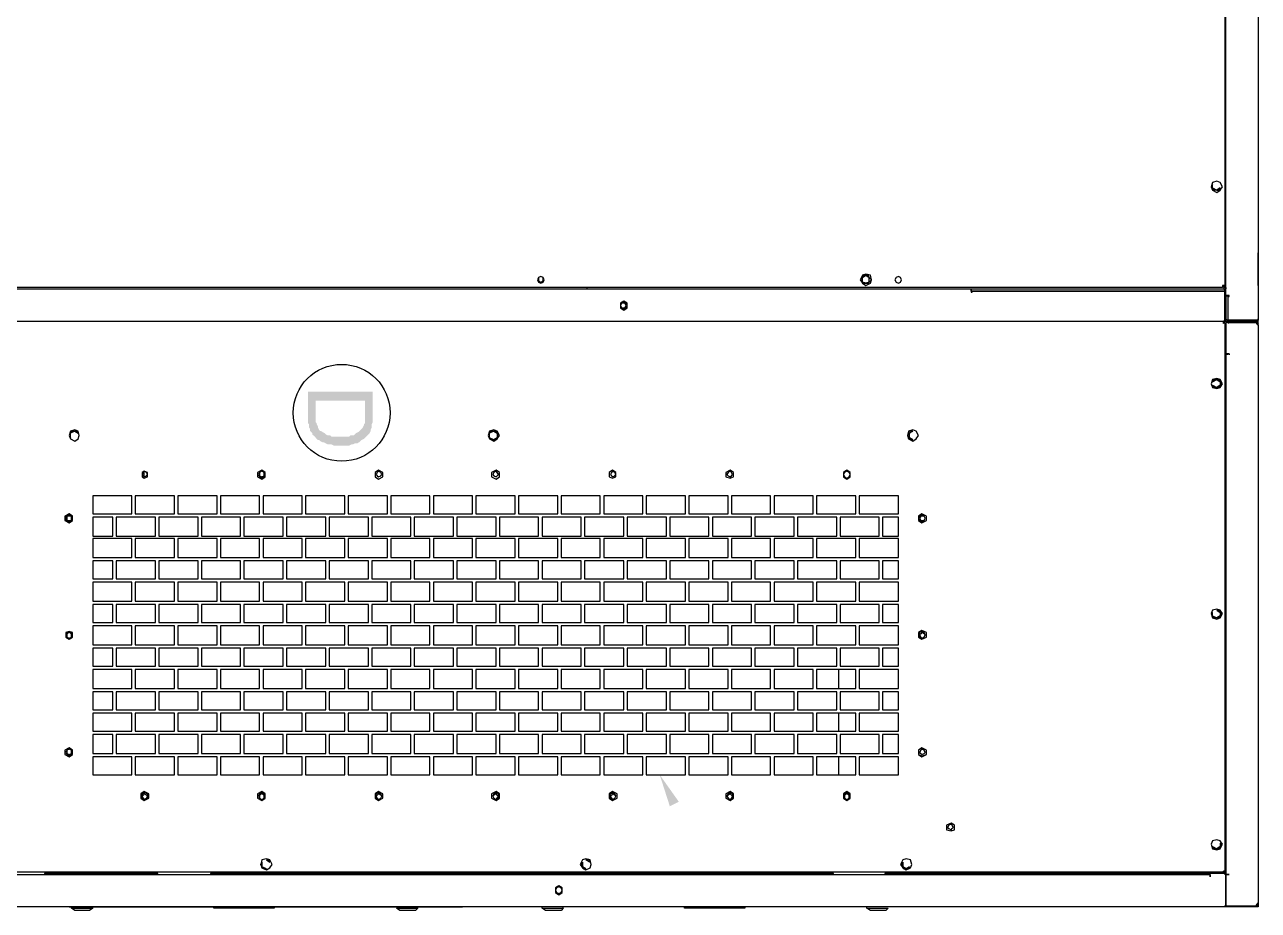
# Model space of a CAD drawing. Header units: millimetres. Extents: x -18489 to 17339, y -1599 to 10961.
# Drawn here: x -14688.5 to -14553.8, y 7994.4 to 8091.2 of the extents above; entities that cross this region are included whole.
import ezdxf

# ---------------------------------------------------------------- set-up
doc = ezdxf.new("R2010")
doc.units = ezdxf.units.MM
doc.layers.add('188K-SM-03-F10-MECH-EQ-Y2257103$0$Micron CUP L10 CDA EQU$0$M-EQPM-AD', color=5, linetype='Continuous')

# ---------------------------------------------------------------- blocks, each defined once
blk = doc.blocks.new('188K-SM-03-F10-MECH-EQ-Y2257103$0$Micron CUP L10 CDA EQU$0$A$C4e6b34ef')
for points in [[(-495.5, 954.8), (-471.1, 954.8), (-471.1, 1025.7), (-505.3, 1025.7), (-506.6, 1024.5), (-510.2, 1024.5), (-511.5, 1023.3), (-513.9, 1023.3), (-515.1, 1022.1), (-516.3, 1020.9), (-517.6, 1020.9), (-518.8, 1019.6), (-521.2, 1017.2), (-480.9, 1017.2), (-480.9, 963.3), (-495.5, 963.3), (-520, 962.1), (-518.8, 960.9), (-517.6, 959.7), (-516.3, 958.4), (-513.9, 957.2), (-512.7, 957.2), (-510.2, 956), (-506.6, 956), (-504.1, 954.8), (-498, 954.8)], [(-520, 962.1), (-495.5, 963.3), (-505.3, 963.3), (-506.6, 964.6), (-507.8, 964.6), (-510.2, 965.8), (-511.5, 967), (-512.7, 968.2), (-513.9, 969.5), (-515.1, 970.7), (-516.3, 973.1), (-516.3, 973.1), (-517.6, 974.4), (-518.8, 975.6), (-518.8, 979.2), (-520, 980.5), (-520, 990.3), (-520, 1000), (-518.8, 1001.3), (-518.8, 1003.7), (-518.8, 1003.7), (-517.6, 1006.2), (-516.3, 1007.4), (-515.1, 1009.8), (-513.9, 1011.1), (-513.9, 1012.3), (-512.7, 1013.5), (-510.2, 1014.7), (-509, 1014.7), (-506.6, 1016), (-505.3, 1016), (-504.1, 1017.2), (-480.9, 1017.2), (-521.2, 1017.2), (-522.5, 1016), (-523.7, 1014.7), (-523.7, 1013.5), (-524.9, 1012.3), (-526.1, 1009.8), (-526.1, 1008.6), (-527.4, 1006.2), (-528.6, 1003.7), (-528.6, 1000), (-529.8, 997.6), (-529.8, 980.5), (-528.6, 978), (-528.6, 976.8), (-527.4, 974.4), (-527.4, 971.9), (-526.1, 969.5), (-524.9, 968.2), (-523.7, 967), (-522.5, 964.6), (-521.2, 963.3)]]:
    blk.add_hatch(color=256).paths.add_polyline_path(points)
for points in [[(-1032.7, 22), (-1033.9, 20.8), (-1032.7, 20.8), (-1032.7, -9.8), (-1033.9, -9.8), (-1033.9, 20.8), (-1033.9, 24.5), (-1033.9, 2117.6), (-1033.9, 2122.5), (-1033.9, 2153), (-1033.9, 2155.5), (-1031.5, 2155.5), (-1033.9, 2153), (-1032.7, 2153), (-1032.7, 2122.5), (-1032.7, 2121.2)], [(-998.4, 2118.8), (-997.2, 2118.8), (-997.2, 1385.5), (-998.4, 1385.5), (-998.4, 40.4), (-999.7, 40.4), (-1000.9, 40.4), (-998.4, 40.4), (-999.7, 40.4)], [(-996, 25.7), (-994.8, 25.7), (-996, 25.7), (-996, 2117.6), (-996, 2118.8), (-996, 2117.6), (-994.8, 2116.3), (-996, 2117.6), (-994.8, 2116.3), (-994.8, 2118.8), (-996, 2118.8), (-395.2, 2118.8), (-396.4, 2117.6), (-396.4, 2116.3), (-395.2, 2117.6), (-395.2, 2118.8)], [(-394, 2117.6), (-395.2, 2117.6), (-396.4, 2116.3), (-395.2, 2117.6), (-394, 2117.6), (-394, 25.7), (-396.4, 25.7), (-395.2, 25.7), (-395.2, 24.5), (-396.4, 25.7), (-395.2, 25.7), (-394, 25.7), (-394, 20.8), (-394, -11), (-396.4, -12.2), (-395.2, -11), (-396.4, -11), (-396.4, -9.8), (-396.4, -11), (-396.4, -12.2), (-394, -12.2)], [(-391.5, 2120), (-391.5, 2118.8), (-361, 2118.8), (-361, 2093.1), (-362.2, 2093.1), (-362.2, 2091.9), (-361, 2091.9), (-358.5, 2091.9), (-358.5, 301.4), (-361, 301.4), (-362.2, 301.4), (-362.2, 300.2), (-361, 300.2), (-361, 24.5), (-391.5, 24.5), (-392.8, 24.5)], [(-354.8, 25.7), (-356.1, 25.7), (-356.1, 24.5), (-354.8, 24.5), (-354.8, 26.9), (-357.3, 26.9), (-357.3, 2116.3), (-354.8, 2116.3), (-354.8, 2118.8)], [(386.6, 2117.6), (389.1, 2117.6), (389.1, 2116.3), (389.1, 2117.6), (389.1, 2118.8), (386.6, 2118.8), (386.6, 2116.3), (387.9, 2116.3), (389.1, 2116.3), (389.1, 26.9), (386.6, 26.9), (386.6, 24.5), (-354.8, 24.5)], [(-998.4, 1189.7), (-997.2, 1189.7), (-997.2, 1313.3), (-998.4, 1313.3)], [(-1033.9, 1286.4), (-1033.9, 858.1), (-1033.9, 856.9)], [(-1035.1, 1260.7), (-1033.9, 1260.7)], [(-564.1, 1204.4), (-557.9, 1204.4)], [(-998.4, 451.9), (-997.2, 451.9), (-997.2, 1132.2), (-998.4, 1132.2)], [(-1033.9, 1062.5), (-1035.1, 1062.5), (-1035.1, 1128.5), (-1033.9, 1128.5)], [(-1035.1, 905.8), (-1033.9, 905.8)], [(-1035.1, 770), (-1033.9, 770)], [(-1035.1, 746.8), (-1033.9, 746.8)], [(-357.3, 721.1), (-358.5, 721.1)], [(-1033.9, 548.6), (-1035.1, 548.6), (-1035.1, 614.6), (-1033.9, 614.6)], [(-889.5, 445.8), (-870, 445.8)], [(-841.8, 445.8), (-822.2, 445.8)], [(-795.3, 445.8), (-774.5, 445.8)], [(-1035.1, 415.2), (-1033.9, 415.2)], [(-998.4, 24.5), (-997.2, 24.5), (-997.2, 395.6), (-998.4, 395.6)], [(-996, 344.2), (-997.2, 344.2), (-998.4, 344.2)], [(-391.5, 24.5), (-361, 24.5), (-361, 25.7), (-361, 301.4), (-358.5, 301.4), (-358.5, 25.7), (-361, 23.2), (1139.1, 23.2), (1139.1, 20.8), (1137.9, 20.8), (1137.9, -9.8)], [(-1032.7, 24.5), (-1031.5, 23.2), (-1032.7, 23.2), (-1033.9, 24.5), (-1031.5, 23.2), (-1032.7, 23.2)], [(-397.7, 23.2), (-500.4, 23.2), (-998.4, 23.2), (-998.4, 20.8), (-998.4, 19.6), (-998.4, 23.2), (-1032.7, 23.2), (-1032.7, -9.8), (-1030.2, -11)], [(-998.4, 22), (-998.4, 23.2), (-501.7, 23.2)], [(-997.2, 24.5), (-997.2, 23.2)], [(-994.8, 25.7), (-996, 25.7), (-996, 24.5), (-994.8, 24.5), (-994.8, 25.7), (-996, 25.7), (-996, 23.2)], [(-395.2, 24.5), (-996, 24.5)], [(-500.4, 23.2), (-429.5, 23.2), (-429.5, 22), (-430.7, 22)], [(-431.9, 24.5), (-431.9, 23.2)], [(-429.5, 19.6), (-430.7, 19.6)], [(-397.7, -11), (-395.2, -9.8), (-395.2, 23.2), (-429.5, 23.2), (-429.5, 24.5)], [(-429.5, 23.2), (-429.5, 19.6), (-429.5, 23.2)], [(-395.2, 20.8), (-396.4, 20.8)], [(-395.2, -9.8), (-395.2, -11), (-394, -11), (-394, -12.2), (-391.5, -12.2), (-392.8, -12.2), (-392.8, 20.8), (-391.5, 20.8), (-365.8, 20.8), (-365.8, 23.2), (-391.5, 23.2), (-392.8, 22), (-394, 20.8), (-395.2, 20.8), (-395.2, -9.8), (-394, -9.8)], [(1139.1, 20.8), (1140.4, 20.8), (1140.4, -9.8), (1141.6, -12.2), (1136.7, -12.2), (-391.5, -12.2), (-392.8, -12.2), (-394, -11), (-394, -9.8), (-392.8, -9.8), (-392.8, 20.8), (-367.1, 20.8), (-367.1, 19.6), (-365.8, 19.6), (-365.8, 20.8), (-365.8, 23.2)], [(-391.5, 23.2), (-361, 23.2)], [(-365.8, 22), (-367.1, 22)], [(-356.1, 25.7), (-354.8, 26.9), (-356.1, 25.7), (-357.3, 25.7), (-357.3, 24.5), (-359.7, 24.5)], [(-357.3, 24.5), (-357.3, 23.2), (-358.5, 23.2)], [(-143.2, 24.5), (-143.2, 23.2)], [(-1031.5, -9.8), (-1031.5, -12.2), (-1030.2, -12.2), (-1030.2, -11), (-1030.2, -12.2), (-1031.5, -12.2), (-1033.9, -12.2), (-1033.9, -11), (-1033.9, -9.8)], [(-1033.9, -11), (-1032.7, -11), (-1032.7, -9.8)], [(-1031.5, -11), (-1033.9, -11), (-1031.5, -12.2), (-1032.7, -12.2), (-1031.5, -12.2), (-1032.7, -12.2)], [(-397.7, -12.2), (-1030.2, -12.2)], [(-397.7, -12.2), (-397.7, -11), (-397.7, -12.2)], [(-392.8, -11), (-392.8, -9.8)]]:
    blk.add_lwpolyline(points)
for points in [[(-1035.1, 1260.7), (-1037.6, 1264.3), (-1037.6, 1280.2), (-1035.1, 1283.9)], [(-1035.1, 1283.9), (-1033.9, 1283.9)], [(-860.2, 1286.4), (-862.6, 1291.3), (-867.5, 1291.3), (-870, 1286.4), (-867.5, 1282.7), (-862.6, 1282.7)], [(-868.7, 1286.4), (-867.5, 1283.9), (-865.1, 1282.7), (-862.6, 1283.9), (-861.4, 1286.4), (-862.6, 1288.8), (-865.1, 1290), (-867.5, 1288.8)], [(-867.5, 1286.4), (-866.3, 1283.9), (-862.6, 1283.9), (-861.4, 1286.4), (-862.6, 1288.8), (-866.3, 1288.8)], [(-739, 1282.7), (-734.1, 1282.7), (-732.9, 1286.4), (-734.1, 1290), (-739, 1290), (-741.5, 1286.4)], [(-740.3, 1286.4), (-739, 1283.9), (-735.4, 1283.9), (-734.1, 1286.4), (-735.4, 1288.8), (-739, 1288.8), (-740.3, 1286.4), (-739, 1283.9), (-736.6, 1282.7), (-734.1, 1283.9), (-732.9, 1286.4), (-734.1, 1288.8), (-736.6, 1290), (-739, 1288.8)], [(-604.4, 1286.4), (-606.9, 1291.3), (-611.8, 1291.3), (-614.2, 1286.4), (-611.8, 1282.7), (-606.9, 1282.7)], [(-611.8, 1282.7), (-606.9, 1282.7), (-604.4, 1286.4), (-606.9, 1290), (-611.8, 1290), (-614.2, 1286.4)], [(-613, 1286.4), (-611.8, 1283.9), (-609.3, 1282.7), (-606.9, 1283.9), (-605.7, 1286.4), (-606.9, 1288.8), (-609.3, 1290), (-611.8, 1288.8)], [(-611.8, 1286.4), (-611.8, 1283.9), (-606.9, 1283.9), (-606.9, 1288.8), (-611.8, 1288.8)], [(-524.9, 1280.2), (-522.5, 1276.6), (-518.8, 1275.4), (-513.9, 1276.6), (-512.7, 1280.2), (-513.9, 1285.1), (-518.8, 1286.4), (-522.5, 1285.1)], [(-513.9, 1283.9), (-513.9, 1280.2), (-516.3, 1285.1), (-518.8, 1286.4), (-521.2, 1285.1), (-516.3, 1285.1)], [(-513.9, 1277.8), (-513.9, 1280.2), (-516.3, 1276.6)], [(-870, 1217.8), (-870, 1260.7), (-889.5, 1260.7), (-889.5, 1217.8)], [(-845.5, 1238.6), (-845.5, 1260.7), (-866.3, 1260.7), (-866.3, 1238.6)], [(-822.2, 1217.8), (-822.2, 1260.7), (-841.8, 1260.7), (-841.8, 1217.8)], [(-799, 1238.6), (-799, 1260.7), (-818.6, 1260.7), (-818.6, 1238.6)], [(-774.5, 1217.8), (-774.5, 1260.7), (-795.3, 1260.7), (-795.3, 1217.8)], [(-751.3, 1238.6), (-751.3, 1260.7), (-770.9, 1260.7), (-770.9, 1238.6)], [(-726.8, 1217.8), (-726.8, 1260.7), (-747.6, 1260.7), (-747.6, 1217.8)], [(-703.6, 1238.6), (-703.6, 1260.7), (-723.1, 1260.7), (-723.1, 1238.6)], [(-679.1, 1217.8), (-679.1, 1260.7), (-699.9, 1260.7), (-699.9, 1217.8)], [(-655.8, 1238.6), (-655.8, 1260.7), (-675.4, 1260.7), (-675.4, 1238.6)], [(-631.4, 1217.8), (-631.4, 1260.7), (-652.2, 1260.7), (-652.2, 1217.8)], [(-608.1, 1238.6), (-608.1, 1260.7), (-628.9, 1260.7), (-628.9, 1238.6)], [(-584.9, 1217.8), (-584.9, 1260.7), (-604.4, 1260.7), (-604.4, 1217.8)], [(-845.5, 1192.2), (-845.5, 1235), (-866.3, 1235), (-866.3, 1192.2)], [(-799, 1192.2), (-799, 1235), (-818.6, 1235), (-818.6, 1192.2)], [(-751.3, 1192.2), (-751.3, 1235), (-770.9, 1235), (-770.9, 1192.2)], [(-703.6, 1192.2), (-703.6, 1235), (-723.1, 1235), (-723.1, 1192.2)], [(-655.8, 1192.2), (-655.8, 1235), (-675.4, 1235), (-675.4, 1192.2)], [(-608.1, 1192.2), (-608.1, 1235), (-628.9, 1235), (-628.9, 1192.2)], [(-870, 1171.3), (-870, 1214.2), (-889.5, 1214.2), (-889.5, 1171.3)], [(-822.2, 1171.3), (-822.2, 1214.2), (-841.8, 1214.2), (-841.8, 1171.3)], [(-774.5, 1171.3), (-774.5, 1214.2), (-795.3, 1214.2), (-795.3, 1171.3)], [(-726.8, 1171.3), (-726.8, 1214.2), (-747.6, 1214.2), (-747.6, 1171.3)], [(-679.1, 1171.3), (-679.1, 1214.2), (-699.9, 1214.2), (-699.9, 1171.3)], [(-631.4, 1171.3), (-631.4, 1214.2), (-652.2, 1214.2), (-652.2, 1171.3)], [(-584.9, 1171.3), (-584.9, 1214.2), (-604.4, 1214.2), (-604.4, 1171.3)], [(-915.2, 1199.5), (-910.3, 1199.5), (-907.9, 1204.4), (-910.3, 1208.1), (-915.2, 1208.1), (-917.7, 1204.4)], [(-916.5, 1204.4), (-915.2, 1201.9), (-912.8, 1200.7), (-911.6, 1201.9), (-910.3, 1204.4), (-911.6, 1205.6), (-912.8, 1206.8), (-915.2, 1205.6), (-916.5, 1204.4), (-915.2, 1200.7), (-910.3, 1200.7), (-909.1, 1204.4), (-910.3, 1206.8), (-915.2, 1206.8)], [(-565.3, 1204.4), (-564.1, 1200.7), (-559.2, 1200.7), (-557.9, 1204.4), (-559.2, 1206.8), (-564.1, 1206.8)], [(-564.1, 1204.4), (-562.8, 1201.9), (-561.6, 1200.7), (-559.2, 1201.9), (-557.9, 1204.4), (-559.2, 1205.6), (-561.6, 1206.8), (-562.8, 1205.6)], [(-845.5, 1145.7), (-845.5, 1188.5), (-866.3, 1188.5), (-866.3, 1145.7)], [(-799, 1145.7), (-799, 1188.5), (-818.6, 1188.5), (-818.6, 1145.7)], [(-751.3, 1145.7), (-751.3, 1188.5), (-770.9, 1188.5), (-770.9, 1145.7)], [(-703.6, 1145.7), (-703.6, 1188.5), (-723.1, 1188.5), (-723.1, 1145.7)], [(-655.8, 1145.7), (-655.8, 1188.5), (-675.4, 1188.5), (-675.4, 1145.7)], [(-608.1, 1145.7), (-608.1, 1188.5), (-628.9, 1188.5), (-628.9, 1145.7)], [(-870, 1124.9), (-870, 1167.7), (-889.5, 1167.7), (-889.5, 1124.9)], [(-822.2, 1124.9), (-822.2, 1167.7), (-841.8, 1167.7), (-841.8, 1124.9)], [(-774.5, 1124.9), (-774.5, 1167.7), (-795.3, 1167.7), (-795.3, 1124.9)], [(-726.8, 1124.9), (-726.8, 1167.7), (-747.6, 1167.7), (-747.6, 1124.9)], [(-679.1, 1124.9), (-679.1, 1167.7), (-699.9, 1167.7), (-699.9, 1124.9)], [(-631.4, 1124.9), (-631.4, 1167.7), (-652.2, 1167.7), (-652.2, 1124.9)], [(-584.9, 1124.9), (-584.9, 1167.7), (-604.4, 1167.7), (-604.4, 1124.9)], [(-845.5, 1099.2), (-845.5, 1142), (-866.3, 1142), (-866.3, 1099.2)], [(-799, 1099.2), (-799, 1142), (-818.6, 1142), (-818.6, 1099.2)], [(-751.3, 1099.2), (-751.3, 1142), (-770.9, 1142), (-770.9, 1099.2)], [(-703.6, 1099.2), (-703.6, 1142), (-723.1, 1142), (-723.1, 1099.2)], [(-655.8, 1099.2), (-655.8, 1142), (-675.4, 1142), (-675.4, 1099.2)], [(-608.1, 1099.2), (-608.1, 1142), (-628.9, 1142), (-628.9, 1099.2)], [(-870, 1078.4), (-870, 1121.2), (-889.5, 1121.2), (-889.5, 1078.4)], [(-822.2, 1078.4), (-822.2, 1121.2), (-841.8, 1121.2), (-841.8, 1078.4)], [(-774.5, 1078.4), (-774.5, 1121.2), (-795.3, 1121.2), (-795.3, 1078.4)], [(-726.8, 1078.4), (-726.8, 1121.2), (-747.6, 1121.2), (-747.6, 1078.4)], [(-679.1, 1078.4), (-679.1, 1121.2), (-699.9, 1121.2), (-699.9, 1078.4)], [(-631.4, 1078.4), (-631.4, 1121.2), (-652.2, 1121.2), (-652.2, 1078.4)], [(-584.9, 1078.4), (-584.9, 1121.2), (-604.4, 1121.2), (-604.4, 1078.4)], [(-845.5, 1052.7), (-845.5, 1095.5), (-866.3, 1095.5), (-866.3, 1052.7)], [(-799, 1052.7), (-799, 1095.5), (-818.6, 1095.5), (-818.6, 1052.7)], [(-751.3, 1052.7), (-751.3, 1095.5), (-770.9, 1095.5), (-770.9, 1052.7)], [(-703.6, 1052.7), (-703.6, 1095.5), (-723.1, 1095.5), (-723.1, 1052.7)], [(-655.8, 1052.7), (-655.8, 1095.5), (-675.4, 1095.5), (-675.4, 1052.7)], [(-608.1, 1052.7), (-608.1, 1095.5), (-628.9, 1095.5), (-628.9, 1052.7)], [(-915.2, 1072.2), (-910.3, 1072.2), (-907.9, 1075.9), (-910.3, 1080.8), (-915.2, 1080.8), (-917.7, 1075.9)], [(-916.5, 1075.9), (-915.2, 1073.5), (-911.6, 1073.5), (-910.3, 1075.9), (-911.6, 1078.4), (-915.2, 1078.4), (-916.5, 1075.9), (-915.2, 1073.5), (-912.8, 1072.2), (-910.3, 1073.5), (-909.1, 1075.9), (-910.3, 1078.4), (-912.8, 1079.6), (-915.2, 1078.4)], [(-564.1, 1072.2), (-559.2, 1072.2), (-556.7, 1075.9), (-559.2, 1080.8), (-564.1, 1080.8), (-566.5, 1075.9)], [(-565.3, 1075.9), (-564.1, 1073.5), (-561.6, 1072.2), (-559.2, 1073.5), (-557.9, 1075.9), (-559.2, 1078.4), (-561.6, 1079.6), (-564.1, 1078.4)], [(-564.1, 1075.9), (-562.8, 1073.5), (-559.2, 1073.5), (-557.9, 1075.9), (-559.2, 1078.4), (-562.8, 1078.4)], [(-993.5, 1071), (-991.1, 1067.3), (-987.4, 1064.9), (-982.5, 1067.3), (-981.3, 1071), (-982.5, 1075.9), (-987.4, 1077.1), (-991.1, 1075.9)], [(-987.4, 1077.1), (-985, 1075.9), (-989.9, 1075.9), (-992.3, 1073.5), (-992.3, 1071), (-989.9, 1075.9)], [(-982.5, 1068.6), (-982.5, 1071), (-985, 1067.3)], [(-870, 1031.9), (-870, 1074.7), (-889.5, 1074.7), (-889.5, 1031.9)], [(-822.2, 1031.9), (-822.2, 1074.7), (-841.8, 1074.7), (-841.8, 1031.9)], [(-774.5, 1031.9), (-774.5, 1074.7), (-795.3, 1074.7), (-795.3, 1031.9)], [(-726.8, 1031.9), (-726.8, 1074.7), (-747.6, 1074.7), (-747.6, 1031.9)], [(-679.1, 1031.9), (-679.1, 1074.7), (-699.9, 1074.7), (-699.9, 1031.9)], [(-631.4, 1031.9), (-631.4, 1074.7), (-652.2, 1074.7), (-652.2, 1031.9)], [(-584.9, 1031.9), (-584.9, 1074.7), (-604.4, 1074.7), (-604.4, 1031.9)], [(-845.5, 1006.2), (-845.5, 1049), (-866.3, 1049), (-866.3, 1006.2)], [(-799, 1006.2), (-799, 1049), (-818.6, 1049), (-818.6, 1006.2)], [(-751.3, 1006.2), (-751.3, 1049), (-770.9, 1049), (-770.9, 1006.2)], [(-703.6, 1006.2), (-703.6, 1049), (-723.1, 1049), (-723.1, 1006.2)], [(-655.8, 1006.2), (-655.8, 1049), (-675.4, 1049), (-675.4, 1006.2)], [(-608.1, 1006.2), (-608.1, 1049), (-628.9, 1049), (-628.9, 1006.2)], [(-870, 985.4), (-870, 1028.2), (-889.5, 1028.2), (-889.5, 985.4)], [(-822.2, 985.4), (-822.2, 1028.2), (-841.8, 1028.2), (-841.8, 985.4)], [(-774.5, 985.4), (-774.5, 1028.2), (-795.3, 1028.2), (-795.3, 985.4)], [(-726.8, 985.4), (-726.8, 1028.2), (-747.6, 1028.2), (-747.6, 985.4)], [(-679.1, 985.4), (-679.1, 1028.2), (-699.9, 1028.2), (-699.9, 985.4)], [(-631.4, 985.4), (-631.4, 1028.2), (-652.2, 1028.2), (-652.2, 985.4)], [(-584.9, 985.4), (-584.9, 1028.2), (-604.4, 1028.2), (-604.4, 985.4)], [(-845.5, 959.7), (-845.5, 1002.5), (-866.3, 1002.5), (-866.3, 959.7)], [(-799, 959.7), (-799, 1002.5), (-818.6, 1002.5), (-818.6, 959.7)], [(-751.3, 959.7), (-751.3, 1002.5), (-770.9, 1002.5), (-770.9, 959.7)], [(-703.6, 959.7), (-703.6, 1002.5), (-723.1, 1002.5), (-723.1, 959.7)], [(-655.8, 959.7), (-655.8, 1002.5), (-675.4, 1002.5), (-675.4, 959.7)], [(-608.1, 959.7), (-608.1, 1002.5), (-628.9, 1002.5), (-628.9, 959.7)], [(-870, 938.9), (-870, 981.7), (-889.5, 981.7), (-889.5, 938.9)], [(-822.2, 938.9), (-822.2, 981.7), (-841.8, 981.7), (-841.8, 938.9)], [(-774.5, 938.9), (-774.5, 981.7), (-795.3, 981.7), (-795.3, 938.9)], [(-726.8, 938.9), (-726.8, 981.7), (-747.6, 981.7), (-747.6, 938.9)], [(-679.1, 938.9), (-679.1, 981.7), (-699.9, 981.7), (-699.9, 938.9)], [(-631.4, 938.9), (-631.4, 981.7), (-652.2, 981.7), (-652.2, 938.9)], [(-584.9, 938.9), (-584.9, 981.7), (-604.4, 981.7), (-604.4, 938.9)], [(-915.2, 943.8), (-910.3, 943.8), (-907.9, 948.7), (-910.3, 952.3), (-915.2, 952.3), (-917.7, 948.7)], [(-916.5, 948.7), (-915.2, 946.2), (-912.8, 945), (-911.6, 946.2), (-910.3, 948.7), (-911.6, 949.9), (-912.8, 951.1), (-915.2, 949.9), (-916.5, 948.7), (-915.2, 946.2), (-912.8, 945), (-910.3, 946.2), (-909.1, 948.7), (-910.3, 951.1), (-912.8, 952.3), (-915.2, 951.1)], [(-845.5, 913.2), (-845.5, 956), (-866.3, 956), (-866.3, 913.2)], [(-799, 913.2), (-799, 956), (-818.6, 956), (-818.6, 913.2)], [(-751.3, 913.2), (-751.3, 956), (-770.9, 956), (-770.9, 913.2)], [(-703.6, 913.2), (-703.6, 956), (-723.1, 956), (-723.1, 913.2)], [(-655.8, 913.2), (-655.8, 956), (-675.4, 956), (-675.4, 913.2)], [(-608.1, 913.2), (-608.1, 956), (-628.9, 956), (-628.9, 913.2)], [(-564.1, 943.8), (-559.2, 943.8), (-556.7, 948.7), (-559.2, 952.3), (-564.1, 952.3), (-566.5, 948.7)], [(-564.1, 948.7), (-562.8, 946.2), (-561.6, 945), (-559.2, 946.2), (-557.9, 948.7), (-559.2, 949.9), (-561.6, 951.1), (-562.8, 949.9)], [(-870, 892.4), (-870, 935.2), (-889.5, 935.2), (-889.5, 892.4)], [(-822.2, 892.4), (-822.2, 935.2), (-841.8, 935.2), (-841.8, 892.4)], [(-774.5, 892.4), (-774.5, 935.2), (-795.3, 935.2), (-795.3, 892.4)], [(-726.8, 892.4), (-726.8, 935.2), (-747.6, 935.2), (-747.6, 892.4)], [(-679.1, 892.4), (-679.1, 935.2), (-699.9, 935.2), (-699.9, 892.4)], [(-631.4, 892.4), (-631.4, 935.2), (-652.2, 935.2), (-652.2, 892.4)], [(-584.9, 892.4), (-584.9, 935.2), (-604.4, 935.2), (-604.4, 892.4)], [(-1035.1, 905.8), (-1037.6, 908.3), (-1037.6, 925.4), (-1035.1, 929.1)], [(-845.5, 866.7), (-845.5, 909.5), (-866.3, 909.5), (-866.3, 866.7)], [(-799, 866.7), (-799, 909.5), (-818.6, 909.5), (-818.6, 866.7)], [(-751.3, 866.7), (-751.3, 909.5), (-770.9, 909.5), (-770.9, 866.7)], [(-703.6, 866.7), (-703.6, 909.5), (-723.1, 909.5), (-723.1, 866.7)], [(-655.8, 866.7), (-655.8, 909.5), (-675.4, 909.5), (-675.4, 866.7)], [(-608.1, 866.7), (-608.1, 909.5), (-628.9, 909.5), (-628.9, 866.7)], [(-870, 845.9), (-870, 888.7), (-889.5, 888.7), (-889.5, 845.9)], [(-822.2, 845.9), (-822.2, 888.7), (-841.8, 888.7), (-841.8, 845.9)], [(-774.5, 845.9), (-774.5, 888.7), (-795.3, 888.7), (-795.3, 845.9)], [(-726.8, 845.9), (-726.8, 888.7), (-747.6, 888.7), (-747.6, 845.9)], [(-679.1, 845.9), (-679.1, 888.7), (-699.9, 888.7), (-699.9, 845.9)], [(-631.4, 845.9), (-631.4, 888.7), (-652.2, 888.7), (-652.2, 845.9)], [(-584.9, 845.9), (-584.9, 888.7), (-604.4, 888.7), (-604.4, 845.9)], [(-845.5, 820.2), (-845.5, 863), (-866.3, 863), (-866.3, 820.2)], [(-799, 820.2), (-799, 863), (-818.6, 863), (-818.6, 820.2)], [(-751.3, 820.2), (-751.3, 863), (-770.9, 863), (-770.9, 820.2)], [(-703.6, 820.2), (-703.6, 863), (-723.1, 863), (-723.1, 820.2)], [(-655.8, 820.2), (-655.8, 863), (-675.4, 863), (-675.4, 820.2)], [(-608.1, 820.2), (-608.1, 863), (-628.9, 863), (-628.9, 820.2)], [(-870, 799.4), (-870, 842.2), (-889.5, 842.2), (-889.5, 799.4)], [(-822.2, 799.4), (-822.2, 842.2), (-841.8, 842.2), (-841.8, 799.4)], [(-774.5, 799.4), (-774.5, 842.2), (-795.3, 842.2), (-795.3, 799.4)], [(-726.8, 799.4), (-726.8, 842.2), (-747.6, 842.2), (-747.6, 799.4)], [(-679.1, 799.4), (-679.1, 842.2), (-699.9, 842.2), (-699.9, 799.4)], [(-631.4, 799.4), (-631.4, 842.2), (-652.2, 842.2), (-652.2, 799.4)], [(-584.9, 799.4), (-584.9, 842.2), (-604.4, 842.2), (-604.4, 799.4)], [(-915.2, 816.5), (-910.3, 816.5), (-907.9, 820.2), (-910.3, 825.1), (-915.2, 825.1), (-917.7, 820.2)], [(-916.5, 820.2), (-915.2, 819), (-912.8, 817.7), (-911.6, 819), (-910.3, 820.2), (-911.6, 822.6), (-912.8, 823.9), (-915.2, 822.6), (-916.5, 820.2), (-915.2, 817.7), (-912.8, 816.5), (-910.3, 817.7), (-909.1, 820.2), (-910.3, 822.6), (-912.8, 823.9), (-915.2, 822.6)], [(-564.1, 816.5), (-559.2, 816.5), (-556.7, 820.2), (-559.2, 825.1), (-564.1, 825.1), (-566.5, 820.2)], [(-564.1, 820.2), (-562.8, 819), (-561.6, 817.7), (-559.2, 819), (-557.9, 820.2), (-559.2, 822.6), (-561.6, 823.9), (-562.8, 822.6)], [(-524.9, 822.6), (-522.5, 819), (-518.8, 816.5), (-513.9, 819), (-512.7, 822.6), (-513.9, 827.5), (-518.8, 828.7), (-522.5, 827.5)], [(-521.2, 827.5), (-523.7, 825.1), (-523.7, 822.6)], [(-523.7, 822.6), (-523.7, 820.2), (-521.2, 819)], [(-513.9, 825.1), (-513.9, 822.6), (-516.3, 827.5), (-518.8, 828.7), (-521.2, 827.5), (-516.3, 827.5)], [(-513.9, 820.2), (-513.9, 822.6), (-516.3, 819)], [(-845.5, 773.7), (-845.5, 816.5), (-866.3, 816.5), (-866.3, 773.7)], [(-799, 773.7), (-799, 816.5), (-818.6, 816.5), (-818.6, 773.7)], [(-751.3, 773.7), (-751.3, 816.5), (-770.9, 816.5), (-770.9, 773.7)], [(-703.6, 773.7), (-703.6, 816.5), (-723.1, 816.5), (-723.1, 773.7)], [(-655.8, 773.7), (-655.8, 816.5), (-675.4, 816.5), (-675.4, 773.7)], [(-608.1, 773.7), (-608.1, 816.5), (-628.9, 816.5), (-628.9, 773.7)], [(-518.8, 817.7), (-516.3, 819), (-521.2, 819)], [(-870, 752.9), (-870, 795.7), (-889.5, 795.7), (-889.5, 752.9)], [(-822.2, 752.9), (-822.2, 795.7), (-841.8, 795.7), (-841.8, 752.9)], [(-774.5, 752.9), (-774.5, 795.7), (-795.3, 795.7), (-795.3, 752.9)], [(-726.8, 752.9), (-726.8, 795.7), (-747.6, 795.7), (-747.6, 752.9)], [(-679.1, 752.9), (-679.1, 795.7), (-699.9, 795.7), (-699.9, 752.9)], [(-631.4, 752.9), (-631.4, 795.7), (-652.2, 795.7), (-652.2, 752.9)], [(-584.9, 752.9), (-584.9, 795.7), (-604.4, 795.7), (-604.4, 752.9)], [(-1035.1, 746.8), (-1037.6, 749.2), (-1037.6, 766.3), (-1035.1, 770)], [(-845.5, 727.2), (-845.5, 770), (-866.3, 770), (-866.3, 727.2)], [(-799, 727.2), (-799, 770), (-818.6, 770), (-818.6, 727.2)], [(-751.3, 727.2), (-751.3, 770), (-770.9, 770), (-770.9, 727.2)], [(-703.6, 727.2), (-703.6, 770), (-723.1, 770), (-723.1, 727.2)], [(-655.8, 727.2), (-655.8, 770), (-675.4, 770), (-675.4, 727.2)], [(-608.1, 727.2), (-608.1, 770), (-628.9, 770), (-628.9, 727.2)], [(-352.4, 771.2), (-351.2, 768.8), (-348.7, 767.6), (-346.3, 768.8), (-345, 771.2), (-346.3, 773.7), (-348.7, 774.9), (-351.2, 773.7)], [(-351.2, 771.2), (-349.9, 768.8), (-346.3, 768.8), (-345, 771.2), (-346.3, 773.7), (-349.9, 773.7)], [(-1018, 748), (-1013.1, 748), (-1010.7, 751.7), (-1013.1, 755.3), (-1018, 755.3), (-1020.5, 751.7)], [(-1019.2, 751.7), (-1018, 749.2), (-1015.6, 748), (-1013.1, 749.2), (-1011.9, 751.7), (-1013.1, 754.1), (-1015.6, 755.3), (-1018, 754.1)], [(-870, 706.4), (-870, 749.2), (-889.5, 749.2), (-889.5, 706.4)], [(-822.2, 706.4), (-822.2, 749.2), (-841.8, 749.2), (-841.8, 706.4)], [(-774.5, 706.4), (-774.5, 749.2), (-795.3, 749.2), (-795.3, 706.4)], [(-726.8, 706.4), (-726.8, 749.2), (-747.6, 749.2), (-747.6, 706.4)], [(-679.1, 706.4), (-679.1, 749.2), (-699.9, 749.2), (-699.9, 706.4)], [(-631.4, 706.4), (-631.4, 749.2), (-652.2, 749.2), (-652.2, 706.4)], [(-584.9, 706.4), (-584.9, 749.2), (-604.4, 749.2), (-604.4, 706.4)], [(-993.5, 722.3), (-991.1, 717.4), (-987.4, 716.2), (-982.5, 717.4), (-981.3, 722.3), (-982.5, 726), (-987.4, 728.4), (-991.1, 726)], [(-987.4, 727.2), (-985, 726), (-989.9, 726), (-992.3, 724.7), (-992.3, 722.3), (-989.9, 726)], [(-982.5, 718.6), (-982.5, 722.3), (-985, 717.4)], [(-845.5, 680.7), (-845.5, 723.5), (-866.3, 723.5), (-866.3, 680.7)], [(-799, 680.7), (-799, 723.5), (-818.6, 723.5), (-818.6, 680.7)], [(-751.3, 680.7), (-751.3, 723.5), (-770.9, 723.5), (-770.9, 680.7)], [(-703.6, 680.7), (-703.6, 723.5), (-723.1, 723.5), (-723.1, 680.7)], [(-655.8, 680.7), (-655.8, 723.5), (-675.4, 723.5), (-675.4, 680.7)], [(-608.1, 680.7), (-608.1, 723.5), (-628.9, 723.5), (-628.9, 680.7)], [(-870, 659.9), (-870, 702.7), (-889.5, 702.7), (-889.5, 659.9)], [(-822.2, 659.9), (-822.2, 702.7), (-841.8, 702.7), (-841.8, 659.9)], [(-774.5, 659.9), (-774.5, 702.7), (-795.3, 702.7), (-795.3, 659.9)], [(-726.8, 659.9), (-726.8, 702.7), (-747.6, 702.7), (-747.6, 659.9)], [(-679.1, 659.9), (-679.1, 702.7), (-699.9, 702.7), (-699.9, 659.9)], [(-631.4, 659.9), (-631.4, 702.7), (-652.2, 702.7), (-652.2, 659.9)], [(-584.9, 659.9), (-584.9, 702.7), (-604.4, 702.7), (-604.4, 659.9)], [(-915.2, 688), (-910.3, 688), (-907.9, 692.9), (-910.3, 696.6), (-915.2, 696.6), (-917.7, 692.9)], [(-916.5, 692.9), (-915.2, 690.5), (-912.8, 689.3), (-911.6, 690.5), (-910.3, 692.9), (-911.6, 694.2), (-912.8, 695.4), (-915.2, 694.2), (-916.5, 692.9), (-915.2, 690.5), (-912.8, 689.3), (-910.3, 690.5), (-909.1, 692.9), (-910.3, 695.4), (-912.8, 696.6), (-915.2, 695.4)], [(-564.1, 689.3), (-559.2, 689.3), (-556.7, 692.9), (-559.2, 696.6), (-564.1, 696.6), (-565.3, 692.9)], [(-564.1, 692.9), (-562.8, 690.5), (-561.6, 689.3), (-559.2, 690.5), (-557.9, 692.9), (-559.2, 694.2), (-561.6, 695.4), (-562.8, 694.2)], [(-845.5, 634.2), (-845.5, 677), (-866.3, 677), (-866.3, 634.2)], [(-799, 634.2), (-799, 677), (-818.6, 677), (-818.6, 634.2)], [(-751.3, 634.2), (-751.3, 677), (-770.9, 677), (-770.9, 634.2)], [(-703.6, 634.2), (-703.6, 677), (-723.1, 677), (-723.1, 634.2)], [(-655.8, 634.2), (-655.8, 677), (-675.4, 677), (-675.4, 634.2)], [(-608.1, 634.2), (-608.1, 677), (-628.9, 677), (-628.9, 634.2)], [(-379.3, 677), (-374.4, 677), (-372, 680.7), (-374.4, 684.4), (-379.3, 684.4), (-381.8, 680.7)], [(-380.5, 680.7), (-379.3, 678.3), (-376.9, 677), (-374.4, 678.3), (-373.2, 680.7), (-374.4, 683.1), (-376.9, 684.4), (-379.3, 683.1)], [(-379.3, 680.7), (-379.3, 679.5), (-376.9, 678.3), (-374.4, 679.5), (-374.4, 683.1), (-376.9, 684.4), (-379.3, 683.1)], [(-870, 613.4), (-870, 656.2), (-889.5, 656.2), (-889.5, 613.4)], [(-822.2, 613.4), (-822.2, 656.2), (-841.8, 656.2), (-841.8, 613.4)], [(-774.5, 613.4), (-774.5, 656.2), (-795.3, 656.2), (-795.3, 613.4)], [(-726.8, 613.4), (-726.8, 656.2), (-747.6, 656.2), (-747.6, 613.4)], [(-679.1, 613.4), (-679.1, 656.2), (-699.9, 656.2), (-699.9, 613.4)], [(-631.4, 613.4), (-631.4, 656.2), (-652.2, 656.2), (-652.2, 613.4)], [(-584.9, 613.4), (-584.9, 656.2), (-604.4, 656.2), (-604.4, 613.4)], [(-845.5, 587.7), (-845.5, 630.5), (-866.3, 630.5), (-866.3, 587.7)], [(-799, 587.7), (-799, 630.5), (-818.6, 630.5), (-818.6, 587.7)], [(-751.3, 587.7), (-751.3, 630.5), (-770.9, 630.5), (-770.9, 587.7)], [(-703.6, 587.7), (-703.6, 630.5), (-723.1, 630.5), (-723.1, 587.7)], [(-655.8, 587.7), (-655.8, 630.5), (-675.4, 630.5), (-675.4, 587.7)], [(-608.1, 587.7), (-608.1, 630.5), (-628.9, 630.5), (-628.9, 587.7)], [(-870, 566.9), (-870, 609.7), (-889.5, 609.7), (-889.5, 566.9)], [(-822.2, 566.9), (-822.2, 609.7), (-841.8, 609.7), (-841.8, 566.9)], [(-774.5, 566.9), (-774.5, 609.7), (-795.3, 609.7), (-795.3, 566.9)], [(-726.8, 566.9), (-726.8, 609.7), (-747.6, 609.7), (-747.6, 566.9)], [(-679.1, 566.9), (-679.1, 609.7), (-699.9, 609.7), (-699.9, 566.9)], [(-631.4, 566.9), (-631.4, 609.7), (-652.2, 609.7), (-652.2, 566.9)], [(-584.9, 566.9), (-584.9, 609.7), (-604.4, 609.7), (-604.4, 566.9)], [(-845.5, 541.2), (-845.5, 584), (-866.3, 584), (-866.3, 541.2)], [(-799, 541.2), (-799, 584), (-818.6, 584), (-818.6, 541.2)], [(-751.3, 541.2), (-751.3, 584), (-770.9, 584), (-770.9, 541.2)], [(-703.6, 541.2), (-703.6, 584), (-723.1, 584), (-723.1, 541.2)], [(-655.8, 541.2), (-655.8, 584), (-675.4, 584), (-675.4, 541.2)], [(-608.1, 541.2), (-608.1, 584), (-628.9, 584), (-628.9, 541.2)], [(-915.2, 560.8), (-910.3, 560.8), (-907.9, 564.5), (-910.3, 569.4), (-915.2, 569.4), (-917.7, 564.5)], [(-916.5, 564.5), (-915.2, 563.2), (-912.8, 562), (-911.6, 563.2), (-910.3, 564.5), (-911.6, 566.9), (-912.8, 568.1), (-915.2, 566.9), (-916.5, 564.5), (-915.2, 562), (-912.8, 560.8), (-910.3, 562), (-909.1, 564.5), (-910.3, 566.9), (-912.8, 568.1), (-915.2, 566.9)], [(-564.1, 560.8), (-559.2, 560.8), (-556.7, 564.5), (-559.2, 569.4), (-564.1, 569.4), (-565.3, 564.5)], [(-564.1, 564.5), (-562.8, 563.2), (-561.6, 562), (-559.2, 563.2), (-557.9, 564.5), (-559.2, 566.9), (-561.6, 568.1), (-562.8, 566.9)], [(-870, 520.4), (-870, 563.2), (-889.5, 563.2), (-889.5, 520.4)], [(-822.2, 520.4), (-822.2, 563.2), (-841.8, 563.2), (-841.8, 520.4)], [(-774.5, 520.4), (-774.5, 563.2), (-795.3, 563.2), (-795.3, 520.4)], [(-726.8, 520.4), (-726.8, 563.2), (-747.6, 563.2), (-747.6, 520.4)], [(-679.1, 520.4), (-679.1, 563.2), (-699.9, 563.2), (-699.9, 520.4)], [(-631.4, 520.4), (-631.4, 563.2), (-652.2, 563.2), (-652.2, 520.4)], [(-584.9, 520.4), (-584.9, 563.2), (-604.4, 563.2), (-604.4, 520.4)], [(-845.5, 494.7), (-845.5, 537.5), (-866.3, 537.5), (-866.3, 494.7)], [(-799, 494.7), (-799, 537.5), (-818.6, 537.5), (-818.6, 494.7)], [(-751.3, 494.7), (-751.3, 537.5), (-770.9, 537.5), (-770.9, 494.7)], [(-703.6, 494.7), (-703.6, 537.5), (-723.1, 537.5), (-723.1, 494.7)], [(-655.8, 494.7), (-655.8, 537.5), (-675.4, 537.5), (-675.4, 494.7)], [(-608.1, 494.7), (-608.1, 537.5), (-628.9, 537.5), (-628.9, 494.7)], [(-870, 473.9), (-870, 516.7), (-889.5, 516.7), (-889.5, 473.9)], [(-822.2, 473.9), (-822.2, 516.7), (-841.8, 516.7), (-841.8, 473.9)], [(-774.5, 473.9), (-774.5, 516.7), (-795.3, 516.7), (-795.3, 473.9)], [(-726.8, 473.9), (-726.8, 516.7), (-747.6, 516.7), (-747.6, 473.9)], [(-679.1, 473.9), (-679.1, 516.7), (-699.9, 516.7), (-699.9, 473.9)], [(-631.4, 473.9), (-631.4, 516.7), (-652.2, 516.7), (-652.2, 473.9)], [(-584.9, 473.9), (-584.9, 516.7), (-604.4, 516.7), (-604.4, 473.9)], [(-845.5, 448.2), (-845.5, 491), (-866.3, 491), (-866.3, 448.2)], [(-799, 448.2), (-799, 491), (-818.6, 491), (-818.6, 448.2)], [(-751.3, 448.2), (-751.3, 491), (-770.9, 491), (-770.9, 448.2)], [(-703.6, 448.2), (-703.6, 491), (-723.1, 491), (-723.1, 448.2)], [(-655.8, 448.2), (-655.8, 491), (-675.4, 491), (-675.4, 448.2)], [(-608.1, 448.2), (-608.1, 491), (-628.9, 491), (-628.9, 448.2)], [(-870, 427.4), (-870, 470.2), (-889.5, 470.2), (-889.5, 427.4)], [(-822.2, 427.4), (-822.2, 470.2), (-841.8, 470.2), (-841.8, 427.4)], [(-774.5, 427.4), (-774.5, 470.2), (-795.3, 470.2), (-795.3, 427.4)], [(-726.8, 427.4), (-726.8, 470.2), (-747.6, 470.2), (-747.6, 427.4)], [(-679.1, 427.4), (-679.1, 470.2), (-699.9, 470.2), (-699.9, 427.4)], [(-631.4, 427.4), (-631.4, 470.2), (-652.2, 470.2), (-652.2, 427.4)], [(-584.9, 427.4), (-584.9, 470.2), (-604.4, 470.2), (-604.4, 427.4)], [(-915.2, 433.5), (-910.3, 433.5), (-907.9, 437.2), (-910.3, 440.9), (-915.2, 440.9), (-917.7, 437.2)], [(-916.5, 437.2), (-915.2, 434.8), (-911.6, 434.8), (-910.3, 437.2), (-911.6, 439.7), (-915.2, 439.7), (-916.5, 437.2), (-915.2, 434.8), (-912.8, 433.5), (-910.3, 434.8), (-909.1, 437.2), (-910.3, 439.7), (-912.8, 440.9), (-915.2, 439.7)], [(-845.5, 401.7), (-845.5, 444.5), (-866.3, 444.5), (-866.3, 401.7)], [(-799, 401.7), (-799, 444.5), (-818.6, 444.5), (-818.6, 401.7)], [(-751.3, 401.7), (-751.3, 444.5), (-770.9, 444.5), (-770.9, 401.7)], [(-703.6, 401.7), (-703.6, 444.5), (-723.1, 444.5), (-723.1, 401.7)], [(-655.8, 401.7), (-655.8, 444.5), (-675.4, 444.5), (-675.4, 401.7)], [(-608.1, 401.7), (-608.1, 444.5), (-628.9, 444.5), (-628.9, 401.7)], [(-564.1, 433.5), (-559.2, 433.5), (-556.7, 437.2), (-559.2, 440.9), (-564.1, 440.9), (-566.5, 437.2)], [(-565.3, 437.2), (-564.1, 434.8), (-561.6, 433.5), (-559.2, 434.8), (-557.9, 437.2), (-559.2, 439.7), (-561.6, 440.9), (-564.1, 439.7)], [(-870, 380.9), (-870, 423.7), (-889.5, 423.7), (-889.5, 380.9)], [(-822.2, 380.9), (-822.2, 423.7), (-841.8, 423.7), (-841.8, 380.9)], [(-774.5, 380.9), (-774.5, 423.7), (-795.3, 423.7), (-795.3, 380.9)], [(-726.8, 380.9), (-726.8, 423.7), (-747.6, 423.7), (-747.6, 380.9)], [(-679.1, 380.9), (-679.1, 423.7), (-699.9, 423.7), (-699.9, 380.9)], [(-631.4, 380.9), (-631.4, 423.7), (-652.2, 423.7), (-652.2, 380.9)], [(-584.9, 380.9), (-584.9, 423.7), (-604.4, 423.7), (-604.4, 380.9)], [(-354.8, 416.4), (-352.4, 411.5), (-348.7, 410.3), (-343.8, 411.5), (-342.6, 416.4), (-343.8, 420.1), (-348.7, 422.5), (-352.4, 420.1)], [(-352.4, 418.9), (-352.4, 416.4), (-351.2, 420.1)], [(-346.3, 420.1), (-348.7, 421.3), (-351.2, 420.1)], [(-343.8, 416.4), (-343.8, 418.9), (-346.3, 420.1)], [(-1035.1, 391.9), (-1037.6, 394.4), (-1037.6, 411.5), (-1035.1, 415.2)], [(-352.4, 414), (-351.2, 412.7), (-352.4, 416.4)], [(-348.7, 410.3), (-351.2, 412.7), (-346.3, 412.7), (-343.8, 414), (-343.8, 416.4), (-346.3, 412.7)], [(-845.5, 380.9), (-845.5, 398.1), (-866.3, 398.1), (-866.3, 380.9)], [(-799, 380.9), (-799, 398.1), (-818.6, 398.1), (-818.6, 380.9)], [(-751.3, 380.9), (-751.3, 398.1), (-770.9, 398.1), (-770.9, 380.9)], [(-703.6, 380.9), (-703.6, 398.1), (-723.1, 398.1), (-723.1, 380.9)], [(-655.8, 380.9), (-655.8, 398.1), (-675.4, 398.1), (-675.4, 380.9)], [(-608.1, 380.9), (-608.1, 398.1), (-628.9, 398.1), (-628.9, 380.9)], [(-993.5, 372.4), (-991.1, 367.5), (-987.4, 366.2), (-982.5, 367.5), (-981.3, 372.4), (-982.5, 376), (-987.4, 378.5), (-991.1, 376)], [(-987.4, 377.3), (-985, 376), (-989.9, 376), (-992.3, 374.8), (-992.3, 372.4), (-989.9, 376)], [(-352.4, 380.9), (-351.2, 378.5), (-348.7, 377.3), (-346.3, 378.5), (-345, 380.9), (-346.3, 383.4), (-348.7, 384.6), (-351.2, 383.4)], [(-992.3, 372.4), (-992.3, 369.9), (-989.9, 368.7)], [(-524.9, 365), (-522.5, 361.3), (-518.8, 358.9), (-513.9, 361.3), (-512.7, 365), (-513.9, 369.9), (-518.8, 371.1), (-522.5, 369.9)], [(-521.2, 368.7), (-523.7, 367.5), (-523.7, 365)], [(-513.9, 367.5), (-513.9, 365), (-516.3, 368.7), (-518.8, 369.9), (-521.2, 368.7), (-516.3, 368.7)], [(-860.2, 355.2), (-862.6, 358.9), (-867.5, 358.9), (-870, 355.2), (-867.5, 350.3), (-862.6, 350.3)], [(-867.5, 350.3), (-862.6, 350.3), (-860.2, 355.2), (-862.6, 358.9), (-867.5, 358.9), (-868.7, 355.2)], [(-867.5, 355.2), (-866.3, 352.8), (-865.1, 351.6), (-862.6, 352.8), (-861.4, 355.2), (-862.6, 356.5), (-865.1, 357.7), (-866.3, 356.5)], [(-731.7, 355.2), (-734.1, 358.9), (-739, 358.9), (-741.5, 355.2), (-739, 350.3), (-734.1, 350.3)], [(-740.3, 355.2), (-739, 352.8), (-736.6, 351.6), (-735.4, 352.8), (-734.1, 355.2), (-735.4, 356.5), (-736.6, 357.7), (-739, 356.5), (-740.3, 355.2), (-739, 352.8), (-736.6, 351.6), (-734.1, 352.8), (-732.9, 355.2), (-734.1, 357.7), (-736.6, 358.9), (-739, 357.7)], [(-604.4, 355.2), (-606.9, 358.9), (-611.8, 358.9), (-614.2, 355.2), (-611.8, 350.3), (-606.9, 350.3)], [(-611.8, 350.3), (-606.9, 350.3), (-604.4, 355.2), (-606.9, 358.9), (-611.8, 358.9), (-614.2, 355.2)], [(-613, 355.2), (-611.8, 352.8), (-609.3, 351.6), (-606.9, 352.8), (-605.7, 355.2), (-606.9, 357.7), (-609.3, 358.9), (-611.8, 357.7)], [(-611.8, 355.2), (-611.8, 352.8), (-609.3, 351.6), (-606.9, 352.8), (-606.9, 356.5), (-609.3, 357.7), (-611.8, 356.5)], [(-949.5, 319.7), (-944.6, 319.7), (-942.2, 323.4), (-944.6, 328.3), (-949.5, 328.3), (-950.7, 323.4)], [(-949.5, 323.4), (-948.3, 322.2), (-947, 321), (-944.6, 322.2), (-943.4, 323.4), (-944.6, 325.9), (-947, 327.1), (-948.3, 325.9)], [(-971.5, 33), (-970.3, 29.4), (-965.4, 26.9), (-961.7, 29.4), (-960.5, 33), (-961.7, 37.9), (-965.4, 39.2), (-970.3, 37.9)], [(-970.3, 35.5), (-967.8, 37.9), (-970.3, 33), (-970.3, 30.6), (-967.8, 29.4), (-970.3, 33)], [(-967.8, 29.4), (-965.4, 28.1), (-964.2, 29.4)], [(-719.5, 33), (-718.2, 29.4), (-713.3, 26.9), (-709.7, 29.4), (-708.4, 33), (-709.7, 37.9), (-713.3, 39.2), (-718.2, 37.9)], [(-718.2, 35.5), (-715.8, 37.9), (-718.2, 33), (-718.2, 30.6), (-715.8, 29.4), (-718.2, 33)], [(-713.3, 39.2), (-715.8, 37.9), (-712.1, 37.9)], [(-715.8, 29.4), (-713.3, 28.1), (-712.1, 29.4)], [(-712.1, 29.4), (-709.7, 30.6), (-709.7, 33)], [(-467.4, 33), (-466.2, 29.4), (-462.5, 26.9), (-457.6, 29.4), (-456.4, 33), (-457.6, 37.9), (-462.5, 39.2), (-466.2, 37.9)], [(-466.2, 35.5), (-463.7, 37.9), (-466.2, 33), (-466.2, 30.6), (-463.7, 29.4), (-466.2, 33)], [(-463.7, 29.4), (-462.5, 28.1), (-460.1, 29.4)], [(-457.6, 35.5), (-460.1, 37.9), (-457.6, 33)], [(-460.1, 29.4), (-457.6, 30.6), (-457.6, 33)], [(-253.3, 33), (-250.8, 29.4), (-247.2, 26.9), (-242.3, 29.4), (-241, 33), (-242.3, 37.9), (-247.2, 39.2), (-250.8, 37.9)], [(-250.8, 35.5), (-248.4, 37.9), (-250.8, 33), (-250.8, 30.6), (-248.4, 29.4), (-250.8, 33)], [(-247.2, 39.2), (-248.4, 37.9), (-244.7, 37.9)], [(-998.4, 23.2), (-1031.5, 23.2), (-999.7, 23.2)], [(-394, 25.7), (-394, 24.5), (-391.5, 24.5), (-391.5, 23.2), (-392.8, 23.2), (-394, 24.5)], [(-1032.7, -11), (-1031.5, -11)], [(-395.2, -9.8), (-394, -9.8)], [(-354.8, -12.2), (-320.6, -12.2), (-319.4, -12.2)]]:
    blk.add_lwpolyline(points, close=True)
blk.add_circle((-494, 988.8), 52.9)
blk.add_solid([(-923.8, 630.5), (-889.5, 641.5), (-918.9, 620.7)])
blk = doc.blocks.new('188K-SM-03-F10-MECH-EQ-Y2257103')
at = {"layer": '188K-SM-03-F10-MECH-EQ-Y2257103$0$Micron CUP L10 CDA EQU$0$M-EQPM-AD', "lineweight": 0, "ltscale": 0.1, "xscale": 0.1, "yscale": 0.1, "zscale": 0.1, "rotation": 89.99999999999999}
blk.add_blockref('188K-SM-03-F10-MECH-EQ-Y2257103$0$Micron CUP L10 CDA EQU$0$A$C4e6b34ef', (-14555.04, 8098.2), dxfattribs=at)

msp = doc.modelspace()

# ---------------------------------------------------------------- block references
msp.add_blockref('188K-SM-03-F10-MECH-EQ-Y2257103', (0, 0))

doc.saveas('drawing.dxf')
